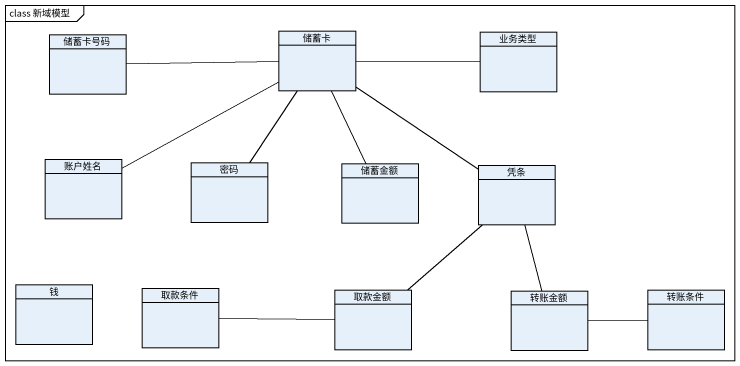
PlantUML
@startuml
mainframe class 新域模型
hide circle
hide empty members
class 储蓄卡号码
class 储蓄卡
class 业务类型
class 账户姓名
class 密码
class 储蓄金额
class 凭条
class 钱
class 取款条件
class 取款金额
class 转账金额
class 转账条件
储蓄卡号码 -right- 储蓄卡
储蓄卡 -left- 账户姓名
业务类型 -left- 储蓄卡
密码 -up- 储蓄卡
储蓄金额 -up- 储蓄卡
凭条 -up- 储蓄卡
凭条 -- 转账金额
取款条件 -right- 取款金额
取款金额 -up- 凭条
转账金额 -right- 转账条件
@enduml
